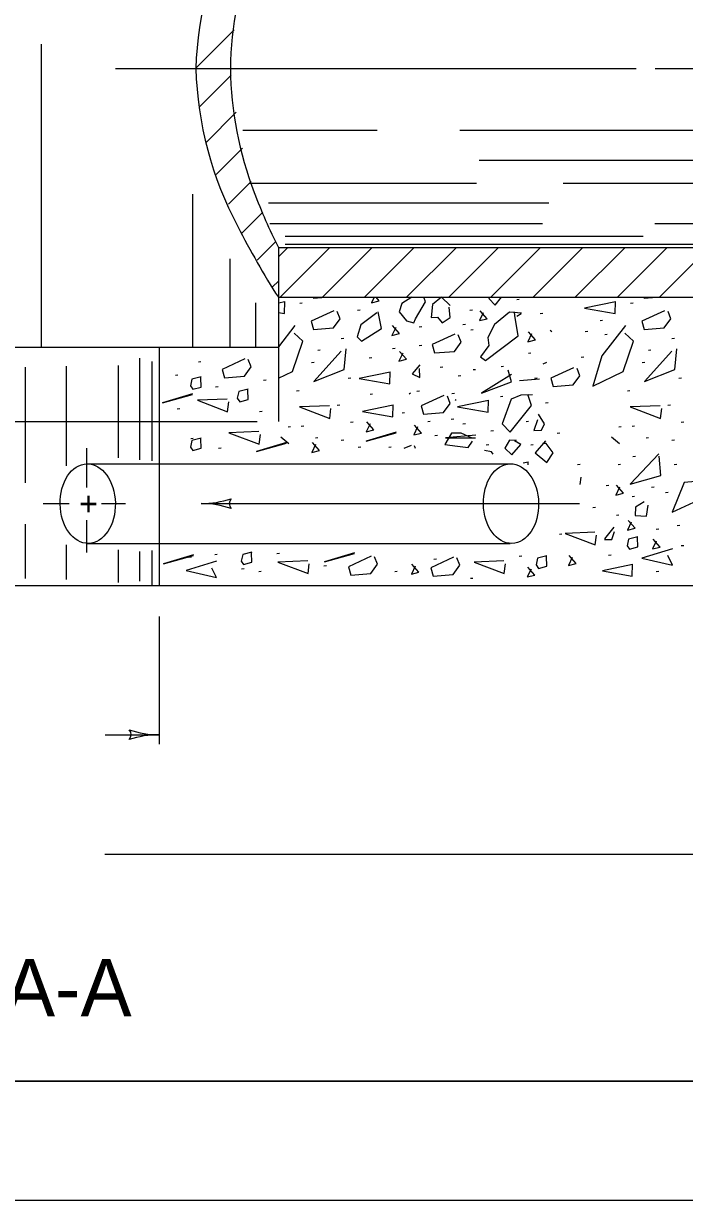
# Model space of a CAD drawing. Extents: x 997.6 to 1037, y 998.9 to 1022.6.
# Drawn here: x 1012.944 to 1015.715, y 1000 to 1004.933 of the extents above; entities that cross this region are included whole.
import ezdxf

# ---------------------------------------------------------------- set-up
doc = ezdxf.new("R2010")
doc.units = 0
for name, color, linetype in [('Level 1', 7, 'Continuous'), ('Level 10', 7, 'Continuous'), ('Level 11', 7, 'Continuous'), ('Level 14', 7, 'Continuous'), ('Level 15', 7, 'Continuous')]:
    doc.layers.add(name, color=color, linetype=linetype)

msp = doc.modelspace()

# ---------------------------------------------------------------- linework, layer by layer
at = {"layer": 'Level 1'}
for p, q in [((1013.6664, 1004.7453), (1013.8273, 1004.9062)), ((1013.3296, 1004.7436), (1015.5127, 1004.7436)), ((1015.5928, 1004.7436), (1016.0455, 1004.7436)), ((1013.6808, 1004.5828), (1013.8148, 1004.7168)), ((1013.7092, 1004.4345), (1013.8356, 1004.5609)), ((1013.7515, 1004.3), (1013.8617, 1004.4102)), ((1013.8035, 1004.1752), (1013.8988, 1004.2705)), ((1013.8586, 1004.0536), (1013.9472, 1004.1422)), ((1013.9229, 1003.9411), (1014.001, 1004.0192)), ((1014.0123, 1003.9936), (1014.0123, 1003.2644)), ((1014.0123, 1003.9936), (1018.0262, 1003.9936)), ((1014.0123, 1003.9545), (1014.0513, 1003.9936)), ((1014.0198, 1003.7853), (1014.2282, 1003.9936)), ((1014.1967, 1003.7853), (1014.405, 1003.9936)), ((1014.3733, 1003.7853), (1014.5817, 1003.9936)), ((1014.5502, 1003.7853), (1014.7585, 1003.9936)), ((1014.727, 1003.7853), (1014.9353, 1003.9936)), ((1014.9037, 1003.7853), (1015.112, 1003.9936)), ((1015.0805, 1003.7853), (1015.2888, 1003.9936)), ((1015.2573, 1003.7853), (1015.4657, 1003.9936)), ((1015.434, 1003.7853), (1015.6423, 1003.9936)), ((1015.6108, 1003.7853), (1015.8192, 1003.9936)), ((1013.9873, 1003.8287), (1014.0123, 1003.8536)), ((1014.0123, 1003.7853), (1018.0262, 1003.7853)), ((1011.0123, 1003.5769), (1014.0123, 1003.5769)), ((1013.5123, 1003.5769), (1013.5123, 1002.5769)), ((1013.4298, 1003.5303), (1013.4298, 1003.1036)), ((1013.4821, 1003.5158), (1013.4821, 1003.0995)), ((1012.9511, 1003.4931), (1012.9511, 1003.0083)), ((1013.1231, 1003.4973), (1013.1231, 1003.0788)), ((1013.34, 1003.4993), (1013.34, 1003.1119)), ((1011.0797, 1003.2644), (1013.9231, 1003.2644)), ((1013.2095, 1002.9876), (1013.2095, 1003.1533)), ((1013.2095, 1003.0873), (1014.9843, 1003.0873)), ((1013.0259, 1002.9207), (1013.1358, 1002.9207)), ((1013.2703, 1002.9207), (1013.3719, 1002.9207)), ((1013.6893, 1002.9207), (1015.2746, 1002.9207)), ((1012.9511, 1002.8351), (1012.9511, 1002.6064)), ((1013.2095, 1002.7163), (1013.2095, 1002.8509)), ((1013.1231, 1002.7473), (1013.1231, 1002.6023)), ((1013.2095, 1002.754), (1014.9843, 1002.754)), ((1013.34, 1002.7266), (1013.34, 1002.5898)), ((1013.4298, 1002.7203), (1013.4298, 1002.5961)), ((1013.4821, 1002.7245), (1013.4821, 1002.5769)), ((1009.0123, 1002.5769), (1016.0123, 1002.5769)), ((1013.5123, 1002.4481), (1013.5123, 1001.9118)), ((1013.2861, 1001.9519), (1013.5123, 1001.9519)), ((1013.2852, 1001.4519), (1016.0123, 1001.4519))]:
    msp.add_line(p, q, dxfattribs=at)
for points in [[(1014.0392, 1003.7663), (1014.0123, 1003.7608)], [(1014.0378, 1003.7169), (1014.0392, 1003.7677)], [(1014.1127, 1003.7601), (1014.102, 1003.7588)], [(1014.1584, 1003.7853), (1014.1595, 1003.7812)], [(1014.1595, 1003.7812), (1014.211, 1003.7853)], [(1014.4143, 1003.7853), (1014.4034, 1003.7627)], [(1014.4034, 1003.7627), (1014.4355, 1003.7707)], [(1014.4355, 1003.7707), (1014.4227, 1003.7853)], [(1014.5303, 1003.7598), (1014.5183, 1003.7238)], [(1014.5712, 1003.7853), (1014.5303, 1003.7598)], [(1014.5876, 1003.6945), (1014.6289, 1003.7665)], [(1014.6289, 1003.7665), (1014.6227, 1003.7853)], [(1014.7329, 1003.7505), (1014.6956, 1003.7852), (1014.6583, 1003.7558), (1014.6529, 1003.7012), (1014.6796, 1003.7025), (1014.6996, 1003.6785), (1014.7329, 1003.7012), (1014.7289, 1003.7438)], [(1014.9004, 1003.7853), (1014.8943, 1003.7798)], [(1014.8943, 1003.7798), (1014.921, 1003.7518)], [(1014.921, 1003.7518), (1014.9483, 1003.7853)], [(1015.0224, 1003.7765), (1015.0118, 1003.7752)], [(1015.4258, 1003.7663), (1015.2963, 1003.7396), (1015.4244, 1003.7169), (1015.4258, 1003.7677)], [(1015.4993, 1003.7601), (1015.4886, 1003.7588)], [(1015.5449, 1003.7853), (1015.5461, 1003.7812)], [(1015.5461, 1003.7812), (1015.5975, 1003.7853)], [(1014.0123, 1003.7214), (1014.0378, 1003.7169)], [(1014.2448, 1003.729), (1014.1502, 1003.6849), (1014.1595, 1003.6503), (1014.2435, 1003.6569), (1014.2715, 1003.6956), (1014.2595, 1003.7263)], [(1014.4249, 1003.7198), (1014.3582, 1003.6705), (1014.3422, 1003.6198), (1014.3608, 1003.6012), (1014.4449, 1003.6545), (1014.4303, 1003.7238)], [(1014.3548, 1003.7307), (1014.3442, 1003.7293)], [(1014.5183, 1003.7238), (1014.5489, 1003.6865)], [(1014.8261, 1003.7307), (1014.8154, 1003.7293)], [(1014.8711, 1003.7208), (1014.8551, 1003.6874), (1014.8871, 1003.6954), (1014.8578, 1003.7288)], [(1015.0317, 1003.7185), (1014.981, 1003.7225), (1014.9183, 1003.6718), (1014.8903, 1003.6172), (1014.8943, 1003.5838), (1014.8597, 1003.5358), (1014.881, 1003.5198), (1015.0183, 1003.6238), (1015.0037, 1003.7092), (1015.0023, 1003.7238)], [(1015.0117, 1003.7065), (1015.0303, 1003.7172)], [(1015.1206, 1003.7176), (1015.1099, 1003.7163)], [(1015.6314, 1003.729), (1015.5368, 1003.6849), (1015.5461, 1003.6503), (1015.6301, 1003.6569), (1015.6581, 1003.6956), (1015.6461, 1003.7263)], [(1014.0808, 1003.6665), (1014.0123, 1003.5783)], [(1014.5045, 1003.6586), (1014.4885, 1003.6253), (1014.5206, 1003.6333), (1014.4912, 1003.6666)], [(1014.5489, 1003.6865), (1014.5809, 1003.6785)], [(1014.5809, 1003.6785), (1014.5876, 1003.6945)], [(1014.6133, 1003.6619), (1014.6027, 1003.6606)], [(1014.7966, 1003.6718), (1014.7859, 1003.6704)], [(1015.4674, 1003.6665), (1015.3688, 1003.5398), (1015.3313, 1003.4131), (1015.4581, 1003.4744), (1015.5008, 1003.6012), (1015.4648, 1003.6345)], [(1015.3716, 1003.6881), (1015.3609, 1003.6868)], [(1014.0715, 1003.4744), (1014.1142, 1003.6012)], [(1014.1142, 1003.6012), (1014.0782, 1003.6345)], [(1014.2861, 1003.6128), (1014.2754, 1003.6115)], [(1014.7521, 1003.6308), (1014.6574, 1003.5868), (1014.6668, 1003.5521), (1014.7508, 1003.5588), (1014.7788, 1003.5974), (1014.7668, 1003.6282)], [(1014.8293, 1003.6488), (1014.8187, 1003.6475)], [(1015.0739, 1003.6324), (1015.0579, 1003.5991), (1015.0899, 1003.6071), (1015.0606, 1003.6404)], [(1015.1583, 1003.6412), (1015.1517, 1003.6465)], [(1015.3094, 1003.6423), (1015.2988, 1003.641)], [(1015.3913, 1003.6293), (1015.3806, 1003.6279)], [(1015.6727, 1003.6128), (1015.662, 1003.6115)], [(1014.2755, 1003.5598), (1014.1608, 1003.4318), (1014.2875, 1003.4824), (1014.2968, 1003.5692)], [(1014.1879, 1003.5638), (1014.1773, 1003.5624)], [(1014.5021, 1003.5703), (1014.4914, 1003.569)], [(1014.534, 1003.5506), (1014.518, 1003.5173), (1014.55, 1003.5253), (1014.5207, 1003.5586)], [(1014.6133, 1003.5834), (1014.6027, 1003.5821)], [(1015.6621, 1003.5598), (1015.5474, 1003.4318), (1015.6741, 1003.4824), (1015.6834, 1003.5692)], [(1015.5745, 1003.5638), (1015.5638, 1003.5624)], [(1013.6875, 1003.5148), (1013.6768, 1003.5135)], [(1013.8711, 1003.5268), (1013.7764, 1003.4828), (1013.7858, 1003.4481), (1013.8698, 1003.4548), (1013.8978, 1003.4934), (1013.8858, 1003.5242)], [(1014.1618, 1003.5114), (1014.1511, 1003.5101)], [(1014.4039, 1003.531), (1014.3933, 1003.5297)], [(1014.6049, 1003.5024), (1014.5729, 1003.4651), (1014.6049, 1003.4491), (1014.6036, 1003.4864)], [(1015.0715, 1003.5507), (1015.0608, 1003.5493)], [(1015.137, 1003.5118), (1015.121, 1003.5051)], [(1015.2931, 1003.5343), (1015.2824, 1003.533)], [(1015.5483, 1003.5114), (1015.5377, 1003.5101)], [(1013.5912, 1003.4586), (1013.5805, 1003.4573)], [(1014.0123, 1003.4457), (1014.0715, 1003.4744)], [(1014.4809, 1003.4718), (1014.3515, 1003.4451), (1014.4796, 1003.4224), (1014.4809, 1003.4731)], [(1014.7017, 1003.4918), (1014.691, 1003.4904)], [(1014.777, 1003.4558), (1014.7663, 1003.4544)], [(1014.8392, 1003.4819), (1014.8285, 1003.4806)], [(1014.9898, 1003.4614), (1014.8644, 1003.3841), (1014.9898, 1003.4308), (1014.9751, 1003.4801)], [(1014.9569, 1003.495), (1014.9463, 1003.4937)], [(1015.2499, 1003.4898), (1015.1553, 1003.4458), (1015.1646, 1003.4112), (1015.2486, 1003.4178), (1015.2766, 1003.4565), (1015.2646, 1003.4872)], [(1013.6886, 1003.452), (1013.6499, 1003.4427), (1013.6433, 1003.4147), (1013.6539, 1003.4), (1013.6886, 1003.4093), (1013.6873, 1003.4493)], [(1013.7598, 1003.4104), (1013.7492, 1003.4091)], [(1013.9606, 1003.4385), (1013.9499, 1003.4372)], [(1014.3156, 1003.4459), (1014.3049, 1003.4446)], [(1015.0234, 1003.4363), (1015.1074, 1003.443)], [(1015.0968, 1003.4466), (1015.0862, 1003.4453)], [(1015.7022, 1003.4459), (1015.6915, 1003.4446)], [(1013.6524, 1003.3808), (1013.5271, 1003.3435), (1013.6524, 1003.3782)], [(1013.7979, 1003.359), (1013.6726, 1003.3537), (1013.7993, 1003.3057), (1013.8046, 1003.347)], [(1013.8853, 1003.3998), (1013.8466, 1003.3905), (1013.8399, 1003.3625), (1013.8506, 1003.3478), (1013.8853, 1003.3572), (1013.8839, 1003.3972)], [(1014.0996, 1003.3936), (1014.0889, 1003.3923)], [(1014.4072, 1003.3792), (1014.3965, 1003.3778)], [(1014.5663, 1003.3829), (1014.5609, 1003.3789)], [(1014.6035, 1003.3923), (1014.5928, 1003.3909)], [(1014.7063, 1003.3743), (1014.6116, 1003.3302), (1014.6209, 1003.2955), (1014.7049, 1003.3022), (1014.7329, 1003.3408), (1014.7209, 1003.3716)], [(1014.7508, 1003.3824), (1014.7401, 1003.3811)], [(1014.7583, 1003.3523), (1014.7529, 1003.3549)], [(1014.8933, 1003.3527), (1014.7638, 1003.326), (1014.8919, 1003.3033), (1014.8933, 1003.354)], [(1014.9537, 1003.3693), (1014.943, 1003.368)], [(1015.0783, 1003.3763), (1015.029, 1003.3749), (1014.9877, 1003.3589), (1014.9503, 1003.2549), (1014.9837, 1003.2203), (1015.0743, 1003.3323), (1015.0583, 1003.3776)], [(1015.4862, 1003.3936), (1015.4755, 1003.3923)], [(1013.5992, 1003.3181), (1013.5885, 1003.3168)], [(1013.9445, 1003.306), (1013.9338, 1003.3047)], [(1014.2262, 1003.3309), (1014.1008, 1003.3256), (1014.2275, 1003.2776), (1014.2328, 1003.3189)], [(1014.2698, 1003.3333), (1014.2591, 1003.332)], [(1014.494, 1003.333), (1014.3647, 1003.3063), (1014.4927, 1003.2837), (1014.494, 1003.3343)], [(1015.1435, 1003.3432), (1015.1328, 1003.3418)], [(1015.6128, 1003.3309), (1015.4874, 1003.3256), (1015.6141, 1003.2776), (1015.6194, 1003.3189)], [(1015.6563, 1003.3333), (1015.6457, 1003.332)], [(1014.3253, 1003.2613), (1014.3147, 1003.26)], [(1014.3966, 1003.2548), (1014.3806, 1003.2214), (1014.4126, 1003.2294), (1014.3833, 1003.2628)], [(1014.5413, 1003.3007), (1014.5307, 1003.2993)], [(1014.6493, 1003.2647), (1014.6387, 1003.2633)], [(1014.7475, 1003.2745), (1014.7368, 1003.2732)], [(1015.0617, 1003.2647), (1015.051, 1003.2633)], [(1015.0983, 1003.2723), (1015.0837, 1003.2269), (1015.1157, 1003.2283), (1015.1277, 1003.2549), (1015.1023, 1003.2949)], [(1015.7119, 1003.2613), (1015.7013, 1003.26)], [(1013.9304, 1003.2225), (1013.8051, 1003.2172), (1013.9318, 1003.1692), (1013.9371, 1003.2105)], [(1014.0636, 1003.2418), (1014.0529, 1003.2404)], [(1014.1193, 1003.245), (1014.1085, 1003.2437)], [(1014.5063, 1003.2203), (1014.3809, 1003.1829), (1014.5063, 1003.2176)], [(1014.5962, 1003.2417), (1014.5802, 1003.2083), (1014.6122, 1003.2163), (1014.5828, 1003.2497)], [(1014.6788, 1003.2058), (1014.6681, 1003.2044)], [(1014.825, 1003.1949), (1014.7783, 1003.2163), (1014.7383, 1003.2163), (1014.7103, 1003.1683), (1014.7636, 1003.1616), (1014.8077, 1003.1563), (1014.8263, 1003.1829)], [(1014.8397, 1003.2069), (1014.7129, 1003.1963), (1014.8383, 1003.1963)], [(1014.7966, 1003.2548), (1014.7859, 1003.2535)], [(1014.9144, 1003.2253), (1014.9038, 1003.224)], [(1015.1926, 1003.2156), (1015.1819, 1003.2143)], [(1015.4502, 1003.2418), (1015.4395, 1003.2404)], [(1015.5058, 1003.245), (1015.4951, 1003.2437)], [(1013.6886, 1003.195), (1013.6499, 1003.1857), (1013.6433, 1003.1577), (1013.6539, 1003.143), (1013.6886, 1003.1523), (1013.6873, 1003.1923)], [(1013.6554, 1003.1936), (1013.6448, 1003.1923)], [(1014.0459, 1003.1761), (1013.9206, 1003.1388), (1014.0459, 1003.1734)], [(1014.0555, 1003.1709), (1014.0222, 1003.1989)], [(1014.1683, 1003.1684), (1014.1523, 1003.1351), (1014.1843, 1003.1431), (1014.1549, 1003.1764)], [(1014.1781, 1003.1959), (1014.1674, 1003.1946)], [(1014.2861, 1003.1861), (1014.2754, 1003.1848)], [(1014.3581, 1003.1567), (1014.3474, 1003.1553)], [(1014.4858, 1003.1567), (1014.4751, 1003.1553)], [(1014.5688, 1003.1648), (1014.5389, 1003.1509)], [(1014.5877, 1003.1517), (1014.5835, 1003.1621)], [(1014.8948, 1003.1665), (1014.8841, 1003.1652)], [(1015.0103, 1003.1856), (1014.981, 1003.1869), (1014.9623, 1003.1523), (1014.9917, 1003.1256), (1015.029, 1003.1683), (1015.0023, 1003.1843)], [(1015.0813, 1003.1665), (1015.0707, 1003.1652)], [(1015.1317, 1003.1843), (1015.089, 1003.1336), (1015.1383, 1003.0936), (1015.165, 1003.1336), (1015.1357, 1003.1723), (1015.121, 1003.1723)], [(1015.4421, 1003.1709), (1015.4088, 1003.1989)], [(1015.5647, 1003.1959), (1015.554, 1003.1946)], [(1015.6727, 1003.1861), (1015.662, 1003.1848)], [(1013.7718, 1003.1534), (1013.7612, 1003.1521)], [(1014.9063, 1003.1376), (1014.877, 1003.1429)], [(1014.9129, 1003.1285), (1014.9063, 1003.1376)], [(1015.6074, 1003.1296), (1015.4874, 1003.0028), (1015.6154, 1003.0389), (1015.6088, 1003.1189)], [(1015.5091, 1003.1174), (1015.4984, 1003.1161)], [(1015.0601, 1003.0941), (1015.039, 1003.0898)], [(1015.0598, 1003.0834), (1015.0601, 1003.0954)], [(1015.2777, 1003.0847), (1015.267, 1003.0833)], [(1015.4469, 1003.0847), (1015.4363, 1003.0833)], [(1015.6825, 1003.0847), (1015.6718, 1003.0833)], [(1015.2771, 1003.0002), (1015.2824, 1003.0309)], [(1015.8408, 1003.0203), (1015.7141, 1003.0095), (1015.6634, 1002.8842), (1015.7902, 1002.9428), (1015.8248, 1003.0496)], [(1015.3978, 1002.9963), (1015.3872, 1002.995)], [(1015.4428, 1002.9897), (1015.4268, 1002.9563), (1015.4588, 1002.9643), (1015.4295, 1002.9977)], [(1015.5876, 1002.9898), (1015.5769, 1002.9884)], [(1015.6465, 1002.9668), (1015.6358, 1002.9655)], [(1015.5058, 1002.9505), (1015.4951, 1002.9492)], [(1015.5461, 1002.9282), (1015.5101, 1002.9055), (1015.5088, 1002.8708), (1015.5554, 1002.8682), (1015.5621, 1002.9135)], [(1015.3418, 1002.9045), (1015.3311, 1002.9032)], [(1015.4403, 1002.8719), (1015.4297, 1002.8706)], [(1015.4194, 1002.8215), (1015.3792, 1002.7723)], [(1015.4919, 1002.8424), (1015.4759, 1002.8091), (1015.5079, 1002.8171), (1015.4786, 1002.8504)], [(1015.6073, 1002.8131), (1015.5966, 1002.8118)], [(1015.6956, 1002.8294), (1015.6849, 1002.8281)], [(1015.2013, 1002.7921), (1015.1906, 1002.7908)], [(1015.3398, 1002.8009), (1015.2144, 1002.7956), (1015.3411, 1002.7476), (1015.3464, 1002.7889)], [(1015.3791, 1002.7708), (1015.4101, 1002.7708)], [(1015.4101, 1002.7708), (1015.4221, 1002.8042)], [(1015.5194, 1002.7815), (1015.4808, 1002.7722), (1015.4741, 1002.7442), (1015.4848, 1002.7295), (1015.5194, 1002.7388), (1015.5181, 1002.7788)], [(1015.5966, 1002.7638), (1015.5806, 1002.7305), (1015.6126, 1002.7385), (1015.5833, 1002.7718)], [(1013.9013, 1002.7173), (1013.8627, 1002.7079), (1013.856, 1002.6799), (1013.8667, 1002.6653), (1013.9013, 1002.6746), (1013.9, 1002.7146)], [(1014.331, 1002.7143), (1014.2057, 1002.677), (1014.331, 1002.7117)], [(1015.6648, 1002.7308), (1015.5368, 1002.6922), (1015.6648, 1002.6628), (1015.6448, 1002.7028)], [(1015.7119, 1002.7443), (1015.7013, 1002.743)], [(1013.6564, 1002.7063), (1013.5311, 1002.6689), (1013.6564, 1002.7036)], [(1013.7535, 1002.6787), (1013.6255, 1002.64), (1013.7535, 1002.6107), (1013.7335, 1002.6507)], [(1013.6474, 1002.6958), (1013.6368, 1002.6944)], [(1013.7558, 1002.7078), (1013.7452, 1002.7064)], [(1014.0168, 1002.7118), (1014.0061, 1002.7104)], [(1014.1353, 1002.6804), (1014.0099, 1002.6751), (1014.1366, 1002.6271), (1014.1419, 1002.6684)], [(1014.4011, 1002.6997), (1014.3064, 1002.6556), (1014.3158, 1002.6209), (1014.3998, 1002.6276), (1014.4278, 1002.6663), (1014.4158, 1002.697)], [(1014.5858, 1002.6585), (1014.5698, 1002.6252), (1014.6018, 1002.6332), (1014.5724, 1002.6665)], [(1014.7463, 1002.6957), (1014.6517, 1002.6516), (1014.661, 1002.6169), (1014.745, 1002.6236), (1014.773, 1002.6623), (1014.761, 1002.693)], [(1014.6753, 1002.6877), (1014.6646, 1002.6863)], [(1014.9583, 1002.6804), (1014.833, 1002.6751), (1014.9597, 1002.6271), (1014.965, 1002.6684)], [(1015.0326, 1002.6998), (1015.0219, 1002.6984)], [(1015.138, 1002.7012), (1015.0993, 1002.6918), (1015.0927, 1002.6638), (1015.1033, 1002.6492), (1015.138, 1002.6585), (1015.1367, 1002.6985)], [(1015.2443, 1002.6947), (1015.2283, 1002.6613), (1015.2603, 1002.6693), (1015.2309, 1002.7027)], [(1015.4977, 1002.6654), (1015.3718, 1002.6395)], [(1015.4076, 1002.7051), (1015.3969, 1002.7038)], [(1015.4963, 1002.6161), (1015.4977, 1002.6668)], [(1013.8683, 1002.6476), (1013.8576, 1002.6463)], [(1013.9405, 1002.6355), (1013.9298, 1002.6342)], [(1014.2135, 1002.6596), (1014.2028, 1002.6583)], [(1014.5107, 1002.6355), (1014.5, 1002.6342)], [(1015.0716, 1002.6465), (1015.0556, 1002.6132), (1015.0876, 1002.6212), (1015.0583, 1002.6545)], [(1015.3717, 1002.6382), (1015.4963, 1002.6161)], [(1015.6073, 1002.6363), (1015.5966, 1002.635)], [(1014.8278, 1002.6074), (1014.8172, 1002.6061)]]:
    msp.add_lwpolyline(points, dxfattribs=at)
for centre, radius, start, end in [((1015.1972, 1004.6944), 1.5319, 152.188, 178.1618), ((1015.3001, 1004.7262), 1.4889, 158.8884, 179.3317), ((1015.1596, 1004.7871), 1.494, 181.6686, 208.1565), ((1015.3001, 1004.761), 1.4889, 180.6683, 201.1116), ((1016.1336, 1005.06), 2.3743, 200.5983, 206.6886), ((1016.824, 1005.5918), 3.3421, 206.8551, 212.7212), ((1013.6893, 1003.3113), 0.3906, 269.9878, 270), ((1013.6893, 1003.3113), 0.3906, 270, 288.6688), ((1013.6893, 1002.53), 0.3906, 71.3472, 89.9939), ((1013.8378, 1002.9206), 0.0312, 138.7746, 220.8913), ((1013.3637, 1001.952), 0.0312, 318.7746, 40.8913), ((1013.5123, 1001.5613), 0.3906, 90, 108.6688), ((1013.5123, 1002.3425), 0.3906, 251.3472, 269.9939), ((1013.5123, 1001.5613), 0.3906, 89.9878, 90)]:
    msp.add_arc(centre, radius, start, end, dxfattribs=at)
for centre in [(1013.213, 1002.9205), (1014.9878, 1002.9205)]:
    msp.add_ellipse(centre, major_axis=(0.0035, -0.1668), ratio=0.694284, dxfattribs=at)
at = {"layer": 'Level 10'}
msp.add_line((1035.5, 1000.5), (1007, 1000.5), dxfattribs=at)
at = {"layer": 'Level 11'}
msp.add_lwpolyline([(1007, 1000.5), (1035.5, 1000.5), (1035.5, 1021.5), (1007, 1021.5)], close=True, dxfattribs=at)
at = {"layer": 'Level 14'}
msp.add_line((1036, 1000), (1000, 1000), dxfattribs=at)
at = {"layer": 'Level 15'}
for p, q in [((1013.0177, 1004.8458), (1013.0177, 1003.5769)), ((1014.4262, 1004.4838), (1013.8629, 1004.4838)), ((1016.9338, 1004.4838), (1014.7728, 1004.4838)), ((1016.5763, 1004.3593), (1014.8541, 1004.3593)), ((1014.8433, 1004.2618), (1013.89, 1004.2618)), ((1017.1288, 1004.2618), (1015.2061, 1004.2618)), ((1013.6516, 1004.2175), (1013.6516, 1003.5769)), ((1015.1465, 1004.1805), (1013.9713, 1004.1805)), ((1015.1194, 1004.0938), (1013.9767, 1004.0938)), ((1016.8634, 1004.0938), (1015.5907, 1004.0938)), ((1015.5419, 1004.0397), (1014.0414, 1004.0397)), ((1017.9709, 1004.0072), (1014.0414, 1004.0072)), ((1013.8087, 1003.9468), (1013.8087, 1003.5769)), ((1013.917, 1003.7626), (1013.917, 1003.5769))]:
    msp.add_line(p, q, dxfattribs=at)

# ---------------------------------------------------------------- texts
at = {"layer": 'Level 1'}
for s, height, p in [('+', 0.1, (1013.1773, 1002.8707)), ('SECTION A-A', 0.24, (1011.3463, 1000.7719))]:
    msp.add_text(s, height=height, dxfattribs=at).set_placement(p)

doc.saveas('drawing.dxf')
